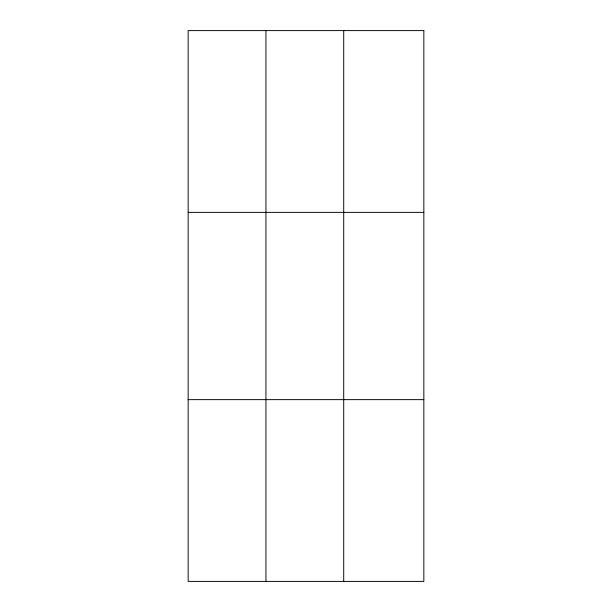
<?xml version="1.0" encoding="UTF-8"?>
<svg xmlns="http://www.w3.org/2000/svg" width="612" height="612" viewBox="0 0 612 612"><rect width="100%" height="100%" fill="white"/><g stroke="black" fill="none" stroke-linecap="round" stroke-linejoin="round"><path stroke-width="0.92" d="M265.937 30.6L265.937 581.4M343.707 30.6L343.707 581.4M188.159 212.364L423.841 212.364M188.159 399.636L423.841 399.636M423.841 30.6L423.841 581.4L188.159 581.4L188.159 30.6L423.841 30.6"/></g></svg>
